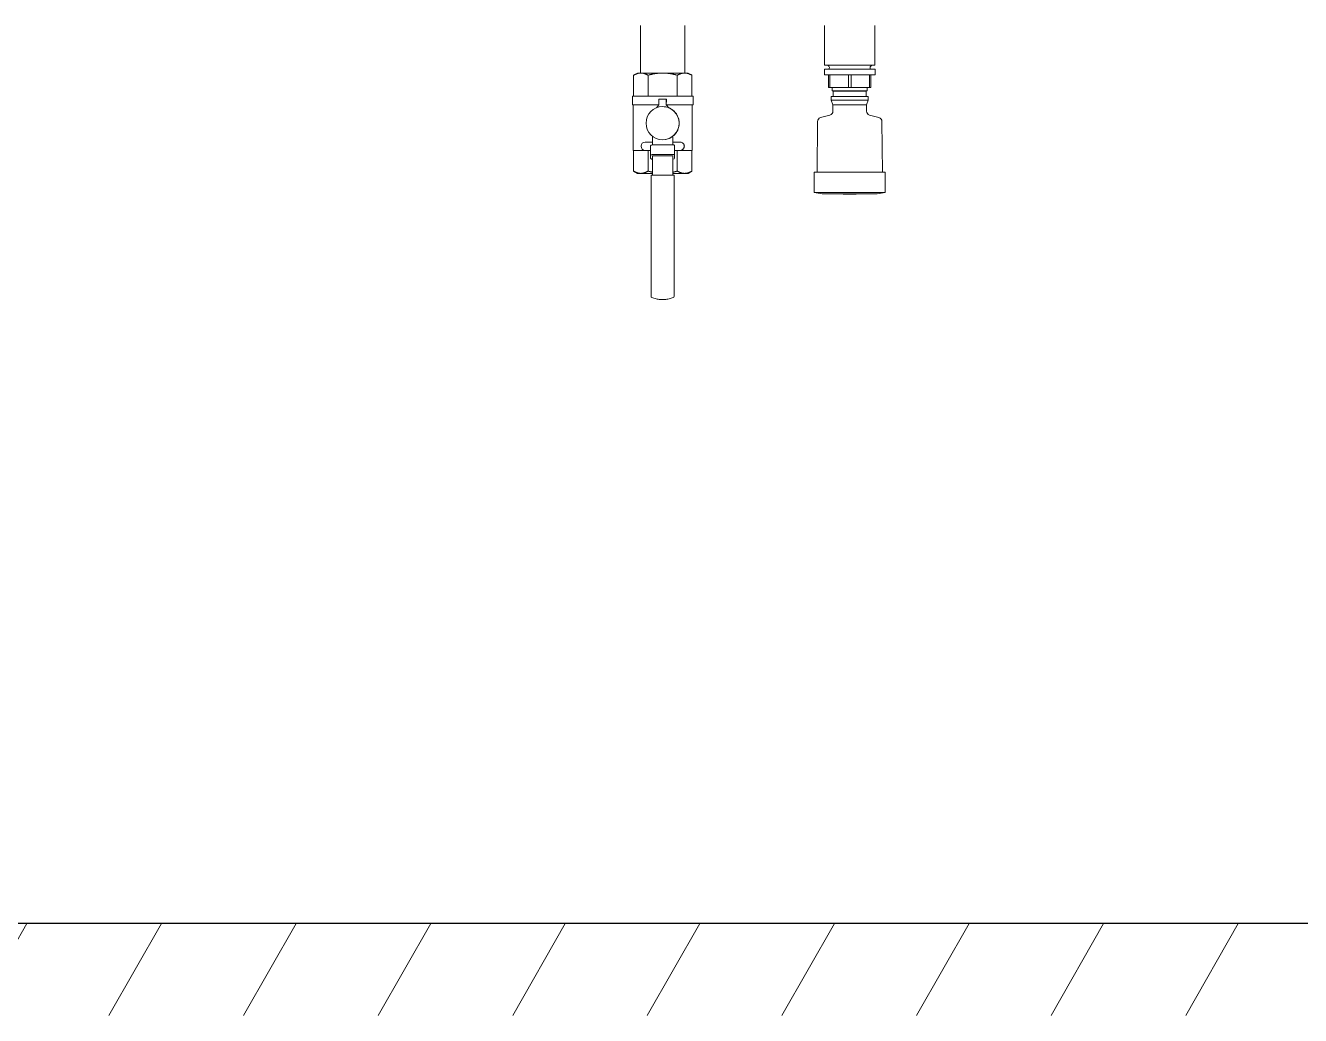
# Model space of a CAD drawing. Header units: millimetres. Extents: x -4172 to 126100, y -2 to 142133.
# Drawn here: x 87956 to 91420, y 3968 to 6657 of the extents above; entities that cross this region are included whole.
import ezdxf

# ---------------------------------------------------------------- set-up
doc = ezdxf.new("R2010")
doc.units = ezdxf.units.MM
doc.header["$LTSCALE"] = 100
doc.layers.add('Hatch', color=7, linetype='Continuous', lineweight=18)
doc.layers.add('Visible', color=7, linetype='Continuous', lineweight=25)
doc.layers.add('P_Biomass (BM)', color=150, linetype='Continuous', lineweight=18, true_color=0x007fff)

msp = doc.modelspace()

# ---------------------------------------------------------------- hatches: boundary and pattern name
at = {"layer": 'Hatch'}
h = msp.add_hatch(dxfattribs=at)
h.set_pattern_fill('ANSI31', color=256, scale=2540, angle=15.27591134669, style=0)
h.set_pattern_definition([(60.27591134669001, (0, 0), (-275.7243449860691, 157.4240629065429), [])])
h.paths.add_polyline_path([(82694.99644670969, 14291.53556417548), (82694.99644670967, 3968.035564175482), (95944.99644670966, 3968.035564175393), (95944.99644670972, 14291.53556417542), (95694.99644670969, 14291.53556417539), (95694.99644670969, 4218.035564175389), (82944.99644670969, 4218.035564175451), (82944.99644670969, 14291.53556417542)])

# ---------------------------------------------------------------- linework, layer by layer
at = {"layer": 'P_Biomass (BM)'}
for p, q in [((89626.80861513602, 6656.570538312987), (89626.808615136, 6527.570538313282)), ((89747.558615136, 6656.570538313079), (89747.558615136, 6527.570538313273)), ((90126.87144670999, 6656.570538313079), (90126.87144670996, 6549.070538313281)), ((90263.12144671002, 6656.570538313079), (90263.12144670999, 6549.070538313282)), ((90126.87144670998, 6549.070538313406), (90263.12144670998, 6549.070538313406)), ((90137.91586409234, 6546.397370931007), (90135.24269670992, 6549.070538313476)), ((90252.07702932756, 6546.397370931007), (90254.75019671, 6549.070538313491)), ((89607.79824729162, 6465.070538313264), (89607.79824729159, 6521.430035986719)), ((89618.43361513567, 6527.570538313174), (89607.92223798786, 6521.501791887335)), ((89618.4336151357, 6527.570538313154), (89627.5510088136, 6527.570538313164)), ((89627.5510088136, 6527.570538313164), (89686.99645425766, 6527.570538313174)), ((89647.3037703356, 6465.070538313192), (89647.30377033561, 6521.430035986633)), ((89686.99645425766, 6527.570538313174), (89746.62906057975, 6527.570538313164)), ((89726.68913817967, 6465.070538313193), (89726.68913817969, 6521.430035986634)), ((89746.62906057975, 6527.570538313164), (89755.93361513568, 6527.570538313154)), ((89755.93361513563, 6527.570538313174), (89766.44499228343, 6521.501791887263)), ((89766.56898297973, 6465.070538313174), (89766.56898297976, 6521.430035986615)), ((90126.24644670995, 6537.869118540206), (90263.74644670993, 6537.869118540206)), ((90126.24644670995, 6537.869118540109), (90126.24644670993, 6522.869118540135)), ((90126.24644670995, 6522.869118540206), (90263.74644670993, 6522.869118540206)), ((90137.49644670993, 6522.869118540244), (90137.49644670992, 6487.869118540177)), ((90141.17818054033, 6487.86911854021), (90141.17818054034, 6522.869118540278)), ((90191.31471287952, 6522.869118540163), (90191.31471287954, 6487.869118540182)), ((90198.67818054036, 6487.869118540219), (90198.67818054036, 6522.8691185402)), ((90248.81471287952, 6522.869118540247), (90248.81471287952, 6487.869118540265)), ((90252.49644670993, 6487.869118540209), (90252.49644670992, 6522.869118540191)), ((90263.74644670989, 6537.86911854011), (90263.74644670988, 6522.869118540136)), ((90137.49644670993, 6487.869118540213), (90141.17818054033, 6487.869118540215)), ((90191.31471287952, 6487.869118540127), (90141.17818054033, 6487.869118540084)), ((90147.49644670989, 6487.869118540291), (90147.49644670989, 6479.31249421311)), ((90147.49644670993, 6479.312494213144), (90242.49644670993, 6479.312494213144)), ((90149.99644670986, 6477.869118540073), (90147.49644670989, 6479.312494213023)), ((90149.9964467099, 6477.869118540188), (90239.99644670996, 6477.869118540188)), ((90149.9964467099, 6477.869118540164), (90149.9964467099, 6464.092705970865)), ((90191.31471287952, 6487.869118540223), (90198.67818054034, 6487.869118540223)), ((90248.81471287954, 6487.86911854021), (90198.67818054036, 6487.869118540183)), ((90239.99644670996, 6477.869118540165), (90242.49644670993, 6479.312494213131)), ((90239.99644670996, 6477.869118540165), (90239.99644670996, 6464.092705970865)), ((90242.49644670995, 6487.8691185402), (90242.49644670993, 6479.312494213019)), ((90248.81471287954, 6487.869118540215), (90252.49644670993, 6487.869118540213)), ((89604.6836151357, 6465.070538313154), (89769.68361513568, 6465.070538313154)), ((89604.68361513565, 6465.070538313174), (89604.68361513568, 6441.320538313071)), ((89676.85084612101, 6456.320538313244), (89696.85077200954, 6456.320538313237)), ((89696.93244221085, 6456.320538313145), (89696.85077200954, 6456.320538313163)), ((89696.93244221088, 6448.820538313163), (89696.85077200955, 6448.820538313181)), ((89696.93244221085, 6456.320538313145), (89696.93244221085, 6448.820538313158)), ((89769.68361513567, 6465.070538313174), (89769.68361513568, 6441.320538313072)), ((90144.68394670993, 6464.092705970941), (90245.30894670993, 6464.092705970941)), ((90144.68394670995, 6464.092705970941), (90144.68394670995, 6453.762092882078)), ((90144.68394670993, 6453.762092882112), (90245.30894670993, 6453.762092882112)), ((90149.37144670993, 6440.8832924785), (90144.68394670995, 6453.762092882081)), ((90240.62144670995, 6440.88329247841), (90245.30894670989, 6453.762092881998)), ((90245.30894670995, 6464.092705970851), (90245.30894670995, 6453.762092881988)), ((89604.6836151357, 6441.320538313155), (89676.81001102041, 6441.320538313178)), ((89607.18361513567, 6441.320538313063), (89607.18361513567, 6317.570538313252)), ((89669.7697656339, 6433.011318016015), (89676.8100110204, 6441.320538313227)), ((89686.70720562803, 6436.320538313277), (89686.80997396466, 6436.320538313246)), ((89696.80993690893, 6441.320538313194), (89703.90457433714, 6432.947122035212)), ((89696.83035445922, 6441.320538313192), (89696.8099369089, 6441.32053831324)), ((89696.83035445922, 6441.320538313192), (89703.92499188747, 6432.947122035297)), ((89696.8303544592, 6441.320538313178), (89769.68361513568, 6441.320538313155)), ((89703.92499188744, 6432.947122035255), (89703.90457433711, 6432.947122035216)), ((89767.1836151357, 6441.320538312974), (89767.1836151357, 6317.570538313161)), ((90141.03316096733, 6413.328841472847), (90115.80413203733, 6406.568743545259)), ((90149.37144670993, 6440.883292478419), (90240.62144670993, 6440.883292478419)), ((90149.37144670992, 6440.883292478409), (90149.37144670992, 6424.19550701868)), ((90240.6214467099, 6440.88329247841), (90240.6214467099, 6424.19550701868)), ((90248.95973245251, 6413.328841473029), (90274.18876138257, 6406.568743545383)), ((90107.46627466024, 6395.800251523886), (90106.26233739947, 6257.842705970949)), ((90282.52661875963, 6395.800251523977), (90283.73055602038, 6257.842705971003)), ((89659.31007586795, 6340.070538313196), (89639.45919809681, 6340.070538313131)), ((89659.31007586794, 6355.621913270643), (89659.31007586794, 6334.427140030982)), ((89686.707205628, 6346.320538313222), (89686.80997396463, 6346.320538313192)), ((89714.30987206133, 6355.701021191289), (89714.33028961165, 6355.701021191242)), ((89714.30987206133, 6355.701021191289), (89714.30987206133, 6334.427140031029)), ((89714.33028961164, 6355.701021191197), (89714.33028961162, 6334.427140030936)), ((89734.45884606728, 6340.070538313196), (89714.33028961167, 6340.070538313144)), ((89734.50819674028, 6340.070538313192), (89734.45884606725, 6340.070538313209)), ((89639.45919809687, 6317.570538313174), (89607.1836151357, 6317.570538313155)), ((89607.7982472916, 6317.570538313228), (89607.79824729158, 6261.211040639787)), ((89639.45919809685, 6317.57053831316), (89654.2678219657, 6317.57053831317)), ((89647.30377033561, 6317.570538313155), (89647.30377033564, 6261.211040639701)), ((89654.3017080023, 6330.017931385938), (89654.22952106083, 6303.501427091392)), ((89654.24877091196, 6296.42015054226), (89654.22952106092, 6303.491218354091)), ((89715.4720754003, 6306.142868783472), (89657.97228847089, 6306.14286878352)), ((89715.54426234179, 6332.659373078078), (89658.04447541235, 6332.65937307804)), ((89719.24853004963, 6296.42015054217), (89719.22928019857, 6303.4912183541)), ((89719.3207169912, 6322.926446099445), (89719.24853004975, 6296.409941804898)), ((89719.30146714007, 6330.007722648607), (89719.32071699112, 6322.936654836776)), ((89719.30613638894, 6317.570538313252), (89734.45884606724, 6317.570538313171)), ((89726.68913817967, 6317.570538313247), (89726.68913817969, 6261.211040639792)), ((89734.50819674025, 6317.570538313064), (89734.45884606728, 6317.570538313067)), ((89767.1836151357, 6317.570538313155), (89734.5081967403, 6317.570538313174)), ((89766.56898297976, 6317.570538313138), (89766.56898297979, 6261.211040639682)), ((89659.20784645059, 6293.768500112788), (89658.00597571026, 6293.768500112807)), ((89659.23190876443, 6302.607334877693), (89659.13147238891, 6265.71393659544)), ((89659.23190876443, 6302.607334877693), (89714.23170495781, 6302.607334877689)), ((89714.23170495786, 6302.607334877693), (89714.13126858234, 6265.713936595441)), ((89714.24614234614, 6297.30403401866), (89714.14570597064, 6260.410635736493)), ((89714.23170495786, 6302.607334877693), (89714.24614234615, 6297.304034018765)), ((89715.50576263972, 6293.768500112788), (89714.23651742065, 6293.768500112785)), ((89618.43361513568, 6255.070538313045), (89607.92223798786, 6261.139284738871)), ((89618.4336151357, 6255.070538313155), (89627.5510088136, 6255.070538313164)), ((89627.55100881362, 6255.070538313165), (89659.11951206489, 6255.070538313174)), ((89659.10930328972, 6250.107334877617), (89655.36951206489, 6250.107334877616)), ((89655.3695120649, 5921.299987236981), (89655.36951206492, 6250.107334877588)), ((89714.10909948312, 6250.107334877651), (89659.10930328972, 6250.107334877654)), ((89659.11951206488, 6255.107334877667), (89659.11951206486, 6250.107334877647)), ((89717.86929436239, 6250.107334877617), (89714.10909948312, 6250.107334877618)), ((89714.11930825823, 6255.107334877667), (89714.11930825822, 6250.107334877648)), ((89714.13972580858, 6255.107334877574), (89714.13972580859, 6250.107334877641)), ((89714.1397258086, 6255.070538313174), (89746.62906057975, 6255.070538313165)), ((89717.88971191268, 6250.107334877556), (89717.86929436236, 6250.107334877604)), ((89717.88972580856, 5921.29998723707), (89717.88972580858, 6250.107334877676)), ((89746.62906057975, 6255.070538313165), (89755.93361513568, 6255.070538313155)), ((89755.93361513565, 6255.070538313137), (89766.44499228345, 6261.139284738975)), ((90098.81643278868, 6257.84270597094), (90291.17646063119, 6257.842705970942)), ((90098.81643278866, 6257.84270597094), (90098.81643278869, 6202.932407645386)), ((90291.17646063116, 6257.842705970942), (90291.17646063119, 6202.932407645387)), ((90098.81643278868, 6202.932407645415), (90291.17646063119, 6202.932407645417)), ((90120.03226886601, 6199.246186439597), (90269.96062455386, 6199.246186439597)), ((89686.63982771189, 5912.180559238949), (89686.61941016157, 5912.180559238996))]:
    msp.add_line(p, q, dxfattribs=at)
for centre, radius, start, end in [((90133.49644670992, 6541.977953548647), 6.24999999999973, 318.8970836426948, 44.99999999975244), ((90256.49644670992, 6541.977953548556), 6.24999999999973, 134.999999998837, 221.1029163571459), ((90138.1214467099, 6424.195507018683), 11.24999999999999, 285.0000000000289, 0), ((90251.8714467099, 6424.195507018775), 11.24999999999999, 180, 255.0000000000504), ((90118.71584629471, 6395.702077999593), 11.24999999999999, 105.0000000000976, 179.5000000000344), ((90271.27704712511, 6395.702077999594), 11.24999999999999, 0.499999999815441, 74.99999999982666), ((90194.99644670993, 6693.594618256864), 499.9999999999998, 258.9094551333004, 261.3772253097292), ((90194.99644670993, 6693.594618256864), 499.9999999999999, 278.6227746902741, 281.090544866703), ((90194.99644670993, 7698.833542431818), 1500, 268.6560295226857, 271.343970477317), ((89659.11951206488, 5921.299987236981), 3.75, 180, 247.9036981018437), ((89714.1397258086, 5921.299987236979), 3.75, 292.0963018988364, 0)]:
    msp.add_arc(centre, radius, start, end, dxfattribs=at)
for centre, major_axis, ratio, start_param, end_param in [((89676.85084612107, 6441.320538313189), (-7.844417951330345e-14, 15), 0.002722340043951434, 0, 1.570796326794305), ((89696.85077200958, 6441.32053831319), (-7.410738689372925e-14, 15), 0.002722340043951434, 7.520156540809727e-08, 1.570796364411503), ((89696.85077200958, 6441.32053831319), (-3.705369344686465e-14, 7.500000000000005), 0.002722340043951434, 7.520156540809506e-08, 1.570796364411621), ((89686.80997396466, 6391.320538313194), (3.217918986830882e-09, 45), 0.9999962944254771, 5.893517208240699, 6.283185307251096), ((89639.45919809685, 6328.820538313178), (-6.668272927640695e-14, 11.25), 0.9999962944254768, 0, 3.141592653589786), ((89686.80997396466, 6391.320538313194), (1.159593968824661e-11, -45), 0.9999962944254768, 5.773159728050814e-14, 0.6574635563815177), ((89734.45884606728, 6328.820538313178), (5.558054017029692e-14, -11.25), 0.9999962944254768, 0, 3.141592653589788), ((89657.97950716504, 6303.491218354089), (-3.749986104198515, 0.01020873733570647), 0.707104160949871, 4.716238945841958, 6.287035272636727), ((89658.05169410651, 6330.007722648576), (-3.749986104198573, 0.01020873731664581), 0.707104160949871, 4.716238945826994, 6.283185307164953), ((89659.28965831763, 6334.427140030994), (3.696302130893498e-14, -7.499999999999996), 0.002722340043951435, 1.332855204167323, 1.570796326794423), ((89714.28945451103, 6334.427140030994), (3.696302130893498e-14, -7.499999999999996), 0.002722340043951435, 1.332855204166632, 1.570796326794423), ((89714.28945451103, 6334.427140030994), (7.395626666384652e-14, -15), 0.002722340043951434, 1.452670674350569, 1.570796326794305), ((89715.4792940945, 6303.491218354089), (3.749986104198515, -0.01020873733570669), 0.7071041609498708, 0.003849965456136342, 1.574646292252165), ((89715.55148103597, 6330.007722648576), (3.749986104198521, -0.01020873733570656), 0.707104160949871, 0.003849965457140669, 1.574646292252165), ((89715.57073088703, 6322.93665483671), (3.749986104198522, -0.01020873733570642), 0.7071041609498708, 0, 0.00384996545613614), ((89657.9987570161, 6296.420150542221), (-3.749986104198527, 0.01020873733569563), 0.7071041609498709, 0.003849965456132156, 1.574646292252163), ((89715.49854394558, 6296.420150542222), (3.749986104198515, -0.01020873733570686), 0.707104160949871, 4.716238945841958, 6.287035272636728), ((89659.16034716554, 6255.107334877613), (8.970756537780847e-14, -14.99999999999991), 0.002722340043951435, 3.926990803161004, 4.712388973463944), ((89714.16014335895, 6255.107334877613), (8.970756537780847e-14, -14.99999999999991), 0.002722340043951435, 3.926990803161004, 4.712388973463944), ((89714.16014335895, 6255.107334877613), (4.486055895248226e-14, -7.499999999999901), 0.002722340043951434, 3.926990802751043, 4.712388973190563)]:
    msp.add_ellipse(centre, major_axis=major_axis, ratio=ratio, start_param=start_param, end_param=end_param, dxfattribs=at)
msp.add_ellipse((89686.707205628, 6391.320538313204), major_axis=(-2.223221668228e-13, 45.00000124311744), ratio=0.9999962944254769, dxfattribs=at)
for points, weights in [([(89607.79824729159, 6521.430035986587), (89618.3837202878, 6527.57053831316), (89627.5510088136, 6527.570538313164)], [1.688204576079746, 1.818787654487104, 1.818787654487104]), ([(89627.5510088136, 6527.570538313164), (89636.71829733942, 6527.570538313169), (89647.30377033567, 6521.430035986607)], [1.818787654487104, 1.818787654487104, 1.688204576079746]), ([(89647.30377033555, 6521.430035986607), (89668.57501554026, 6527.570538313174), (89686.99645425766, 6527.570538313174)], [1.688204576079743, 1.818787654487102, 1.818787654487101]), ([(89686.99645425766, 6527.570538313174), (89705.41789297508, 6527.570538313175), (89726.68913817979, 6521.430035986608)], [1.818787654487102, 1.818787654487101, 1.688204576079744]), ([(89726.68913817967, 6521.430035986608), (89737.37491038816, 6527.57053831317), (89746.62906057975, 6527.570538313165)], [1.688204576079744, 1.818787654487102, 1.818787654487102]), ([(89746.62906057975, 6527.570538313165), (89755.88321077135, 6527.570538313161), (89766.56898297982, 6521.430035986588)], [1.818787654487102, 1.818787654487102, 1.688204576079745]), ([(89766.56898297979, 6521.430035986588), (89766.50693906419, 6521.466026896808), (89766.44499228348, 6521.501791887326)], [1.688204576079743, 1.688915301264794, 1.689622158182265]), ([(89627.55100881362, 6255.070538313164), (89618.3837202878, 6255.07053831316), (89607.79824729158, 6261.211040639722)], [1.818787654487107, 1.818787654487107, 1.688204576079749]), ([(89647.30377033567, 6261.211040639741), (89636.71829733942, 6255.070538313169), (89627.55100881364, 6255.070538313164)], [1.688204576079748, 1.818787654487106, 1.818787654487107]), ([(89659.12039478307, 6258.209327055045), (89653.41210591067, 6259.447709511286), (89647.30377033555, 6261.211040639741)], [1.749610699518017, 1.723743771281973, 1.688204576079747]), ([(89726.68913817978, 6261.211040639741), (89720.1913594533, 6259.335286540553), (89714.14136592235, 6258.052501546043)], [1.688204576079749, 1.726060417368859, 1.752941906259599]), ([(89746.62906057975, 6255.070538313165), (89737.37491038816, 6255.07053831317), (89726.68913817969, 6261.211040639741)], [1.818787654487105, 1.818787654487105, 1.688204576079747]), ([(89766.56898297982, 6261.211040639723), (89755.88321077134, 6255.07053831316), (89746.62906057975, 6255.070538313165)], [1.688204576079746, 1.818787654487105, 1.818787654487105]), ([(89766.44499228348, 6261.139284738985), (89766.50693906419, 6261.175049729502), (89766.56898297982, 6261.211040639722)], [1.689622158182267, 1.688915301264798, 1.688204576079749])]:
    msp.add_rational_spline(points, weights, degree=2, dxfattribs=at)
for points, knots in [([(89703.85091789589, 6433.034485861043), (89704.02647880514, 6432.963511775797), (89704.20152136973, 6432.891448734349), (89707.14128027426, 6431.659194539845), (89709.77550184463, 6430.226657126907), (89714.62690401869, 6426.945800798894), (89716.84428831855, 6425.097236655773), (89720.77197346833, 6421.174166875877), (89722.62442319159, 6418.95441288541), (89725.90642087597, 6414.108907039787), (89727.3365498709, 6411.483016196679), (89729.65296106471, 6405.969455576364), (89730.54110331101, 6403.076193054852), (89731.7165976337, 6397.206049617831), (89732.00338251633, 6394.228841856202), (89732.00338251633, 6391.320538313174)], [-13.25412276085362, -13.25412276085362, -13.25412276085362, -13.25412276085362, -13.23220368161158, -13.23220368161158, -12.88485506059235, -12.88485506059235, -12.53750643957312, -12.53750643957312, -12.18851001440985, -12.18851001440985, -11.83951358924657, -11.83951358924657, -11.4905171640833, -11.4905171640833, -11.14152073892003, -11.14152073892003, -11.14152073892003, -11.14152073892003]), ([(89732.00338251633, 6391.320538313174), (89732.00338251633, 6390.973747254824), (89731.99936655172, 6390.627005260482), (89731.98185902393, 6389.871204215744), (89731.96679340072, 6389.46232719724), (89731.89879993537, 6388.116707492648), (89731.82218191575, 6387.182709037129), (89731.17376546464, 6381.472340921592), (89729.88038128434, 6376.892618399536), (89725.86300049441, 6368.107017344748), (89723.0726762663, 6363.990261252095), (89718.05089986075, 6358.677439763636), (89716.25375351658, 6357.05740673959), (89714.330182616, 6355.586508087889)], [-22.50517432630877, -22.50517432630877, -22.50517432630877, -22.50517432630877, -22.46355939930681, -22.46355939930681, -22.41444275229191, -22.41444275229191, -22.30178522111306, -22.30178522111306, -21.72282693655263, -21.72282693655263, -21.10791874507597, -21.10791874507597, -20.80549487551825, -20.80549487551825, -20.80549487551825, -20.80549487551825]), ([(89734.5081967403, 6340.070538313174), (89736.02978967145, 6340.070538313174), (89737.62152183469, 6339.749385615924), (89740.53618098782, 6338.459790723104), (89741.86128929789, 6337.49469088603), (89743.71613530291, 6335.42356535707), (89744.4627282005, 6334.286594809569), (89745.23971585243, 6332.346817447728), (89745.44357805965, 6331.661213508435), (89745.71658090089, 6330.254519388949), (89745.78557568486, 6329.533337953391), (89745.78557568486, 6328.107738672949), (89745.71658090089, 6327.386557237392), (89745.44357805965, 6325.979863117906), (89745.23971585243, 6325.294259178615), (89744.4627282005, 6323.354481816774), (89743.71613530291, 6322.217511269272), (89741.86128929789, 6320.146385740313), (89740.53618098782, 6319.181285903241), (89737.62152183469, 6317.891691010421), (89736.02978967145, 6317.570538313174), (89734.5081967403, 6317.570538313174)], [-2.332232033603424, -2.332232033603424, -2.332232033603424, -2.332232033603424, -2.105766034543357, -2.105766034543357, -1.87930003548329, -1.87930003548329, -1.708228121830319, -1.708228121830319, -1.622692165003833, -1.622692165003833, -1.537156208177347, -1.537156208177347, -1.451620251350861, -1.451620251350861, -1.366084294524375, -1.366084294524375, -1.195012380871404, -1.195012380871404, -0.9685463818113371, -0.9685463818113371, -0.7420803827512704, -0.7420803827512704, -0.7420803827512704, -0.7420803827512704]), ([(89686.61941016158, 5912.180559239043), (89684.64342487854, 5912.180559239043), (89682.66744076072, 5912.256801531604), (89678.72721970767, 5912.561317532565), (89676.76298509607, 5912.789591060974), (89672.85794271708, 5913.396812359808), (89670.91713725257, 5913.775759771981), (89667.07049352904, 5914.682075729835), (89665.16465753838, 5915.209443741189), (89661.39928520149, 5916.409465253347), (89659.53975107573, 5917.082118046475), (89657.70889533826, 5917.825413817119)], [6.283185307179353, 6.283185307179353, 6.283185307179353, 6.283185307179353, 6.360315693002368, 6.360315693002368, 6.437446078825384, 6.437446078825384, 6.5145764646484, 6.5145764646484, 6.591706850471415, 6.591706850471415, 6.668837236294429, 6.668837236294429, 6.668837236294429, 6.668837236294429]), ([(89686.6398277119, 5912.18055923904), (89688.61581299492, 5912.18055923904), (89690.5917971127, 5912.256801531693), (89694.53201816572, 5912.561317532563), (89696.49625277748, 5912.789591061155), (89700.40129515645, 5913.396812359988), (89702.34210062095, 5913.775759771979), (89706.18874434446, 5914.682075729925), (89708.0945803351, 5915.209443741187), (89711.85995267199, 5916.409465253437), (89713.7194867978, 5917.082118046565), (89715.55034253525, 5917.825413817027)], [2.338347772387587e-13, 2.338347772387587e-13, 2.338347772387587e-13, 2.338347772387587e-13, 0.07713038582332811, 0.07713038582332811, 0.1542607716464224, 0.1542607716464224, 0.2313911574695167, 0.2313911574695167, 0.3085215432926109, 0.3085215432926109, 0.3856519291157052, 0.3856519291157052, 0.3856519291157052, 0.3856519291157052])]:
    msp.add_open_spline(points, degree=3, knots=knots, dxfattribs=at)
at = {"layer": 'Visible'}
msp.add_line((95694.99644670966, 4218.035564175308), (82944.99644670966, 4218.035564175307), dxfattribs=at)

doc.saveas('drawing.dxf')
